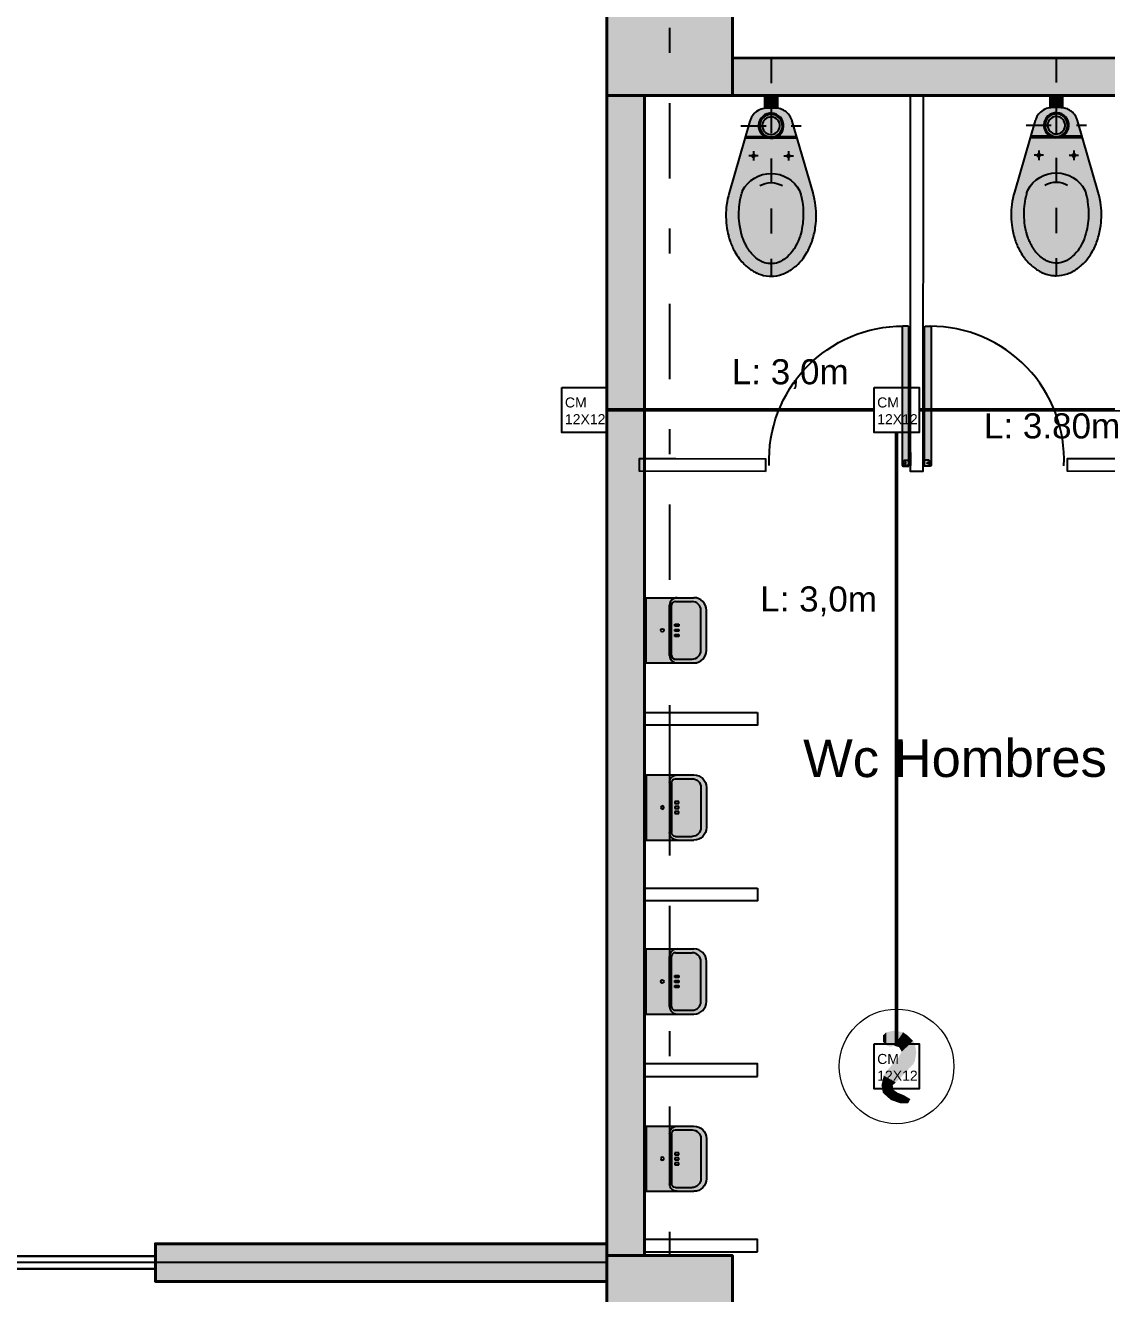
# Model space of a CAD drawing. Header units: millimetres. Extents: x 3781 to 4924, y 1639 to 1721.
# Drawn here: x 4776.64 to 4780.95, y 1652.5 to 1657.56 of the extents above; entities that cross this region are included whole.
import ezdxf
from ezdxf.enums import TextEntityAlignment as Align

# ---------------------------------------------------------------- set-up
doc = ezdxf.new("R2010")
doc.units = ezdxf.units.MM
doc.linetypes.add('CENTER', pattern=[0.7, 0.3, -0.2, 0, -0.2])
doc.linetypes.add('HIDDEN', pattern=[0.375, 0.25, -0.125])
for name, color, linetype in [('1amobla', 2, 'Continuous'), ('_ACHU5', 255, 'Continuous'), ('A-HATCH CONCRETO', 8, 'Continuous'), ('AMOBLAMIENTO', 1, 'Continuous'), ('AS_GL DETECCION_PISO 2', 7, 'Continuous'), ('AS_GL DETECCION_PISO 6', 7, 'Continuous'), ('EJE-ESTRUCTURA', 1, 'CENTER'), ('HACHTCOLUMNA', 250, 'Continuous'), ('JCA_HATCH 254', 252, 'Continuous'), ('PLO_CORONA', 1, 'Continuous')]:
    doc.layers.add(name, color=color, linetype=linetype)
for name, color, linetype, lineweight in [('Estructura', 6, 'Continuous', 40), ('Muro', 4, 'Continuous', 40), ('TEXTOS', 7, 'Continuous', 20), ('Vidrio', 2, 'Continuous', 30)]:
    doc.layers.add(name, color=color, linetype=linetype, lineweight=lineweight)
doc.styles.add('ROMAN', font='ROMANS', dxfattribs={"width": 1.199999999999999})
doc.styles.get("Standard").update_dxf_attribs({"font": 'arial.ttf'})

# ---------------------------------------------------------------- blocks, each defined once
blk = doc.blocks.new('P8P1P161')
at = {"layer": '_ACHU5'}
h = blk.add_hatch(color=256, dxfattribs=at)
h.dxf.hatch_style = 1
h.paths.add_polyline_path([(-0.1300000000001091, 0), (0.1300000000001091, 0), (0.1299999999996544, -0.0799998301849883), (-0.1300000000001091, -0.0799997520584839)])
h.paths.add_polyline_path([(-0.0063202243982232, -0.0641073563760983, 1), (0.0063202243973137, -0.0641073599961146, 1)], flags=16)
h.paths.add_polyline_path([(-0.1300000000001091, -0.0799997520584839), (0.1299999999996544, -0.0799998301849883), (0.1300000000001091, -0.1233384151137216, 0.4142135623737434), (0.0999999999999091, -0.0933384151135215), (-0.1000000000003638, -0.0933384151135215, 0.4142135623735267), (-0.1300000000005639, -0.1233384151134942)])
h.paths.add_polyline_path([(-0.1000000000003638, -0.0933384151135215), (0.0999999999999091, -0.0933384151135215, -0.4142135623726949), (0.1300000000001091, -0.1233384151137216), (0.1300000000001091, -0.1900000000002819, -0.4142135623711642), (0.0799999999999273, -0.2400000000000091), (-0.080000000000382, -0.2400000000000091, -0.414213562373028), (-0.1300000000005639, -0.1900000000000546), (-0.1300000000005639, -0.1233384151132668, -0.4142135623714972)])
h.paths.add_polyline_path([(-0.0999999999999091, -0.1013732679386976, 0.4142135623734954), (-0.1149013541503336, -0.1162746220888948), (-0.1149013541498789, -0.1829362069750004, 0.4142135623726117), (-0.080000000000382, -0.2178375611247247), (0.0799999999994725, -0.2178375611247247, 0.4142135623739951), (0.1149013541498789, -0.1829362069747731), (0.1149013541494241, -0.1162746220884401, 0.4142135623726949), (0.0999999999999091, -0.1013732679386976)], flags=16)
h.paths.add_polyline_path([(-0.0239760535368987, -0.1136467838055069), (-0.0239760535368987, -0.1304232662969298), (-0.0160239464639744, -0.1304232662969298), (-0.0160239464639744, -0.1136467838055069)], flags=0)
h.paths.add_polyline_path([(-0.0039760535369169, -0.1136467838055069), (-0.0039760535369169, -0.1304232662967024), (0.0039760535360074, -0.1304232662967024), (0.0039760535360074, -0.1136467838055069)], flags=0)
h.paths.add_polyline_path([(0.0160239464630649, -0.1136467838055069), (0.0160239464630649, -0.1304232662969298), (0.0239760535359892, -0.1304232662967024), (0.0239760535359892, -0.1136467838052795)], flags=0)
h.paths.add_polyline_path([(-0.1149013541503336, -0.1162746220888948, -0.4142135623734955), (-0.0999999999999091, -0.1013732679386976), (0.0999999999999091, -0.1013732679386976, -0.4142135623726942), (0.1149013541494241, -0.1162746220884401), (0.1149013541498789, -0.1829362069747731, -0.4142135623735788), (0.0799999999994725, -0.2178375611247247), (-0.0799999999999273, -0.2178375611247247, -0.4142135623726114), (-0.1149013541494241, -0.1829362069752278)], flags=0)
h = blk.add_hatch(color=256, dxfattribs=at)
h.dxf.hatch_style = 1
h.paths.add_polyline_path([(-0.114901354150188, -0.1162746220885417), (-0.1149013541497514, -0.1829362069751623, 0.4142135623717373), (-0.0799999999999273, -0.2178375611248247), (0.0799999999998994, -0.2178375611248247, 0.4142135623753271), (0.1149013541497515, -0.1829362069747624), (0.1149013541492785, -0.1162746220883669, 0.4142135623716568), (0.0999999999994543, -0.1013732679386159), (-0.1000000000003699, -0.1013732679386159, 0.4142135623749738)])
h.paths.add_polyline_path([(0.0239760535359892, -0.1304232662967024), (0.0160239464630649, -0.1304232662969298), (0.0160239464630649, -0.1136467838055068), (0.0239760535359892, -0.1136467838052795)], flags=16)
h.paths.add_polyline_path([(0.0039760535360074, -0.1304232662967024), (-0.0039760535369168, -0.1304232662967024), (-0.0039760535369169, -0.1136467838055069), (0.0039760535360074, -0.1136467838055069)], flags=16)
h.paths.add_polyline_path([(-0.0160239464639744, -0.1304232662969298), (-0.0239760535368987, -0.1304232662969298), (-0.0239760535368987, -0.1136467838055068), (-0.0160239464639745, -0.1136467838055069)], flags=16)
for p, q in [((-0.1300000000001091, 0), (0.1300000000001091, 0)), ((-0.1300000000001091, 0), (-0.1300000000001091, -0.1233384151134942)), ((0.1300000000001091, 0), (0.1299999999996544, -0.1233384151137216)), ((-0.0999999999999091, -0.0933384151135215), (0.0999999999999091, -0.0933384151135215)), ((-0.1300000000001091, -0.1233384151134942), (-0.1300000000001091, -0.1900000000000546)), ((-0.1149013541503336, -0.1162746220886675), (-0.1149013541498789, -0.1829362069750004)), ((-0.0999999999999091, -0.1013732679386976), (0.0999999999999091, -0.1013732679386976)), ((-0.0239760535368987, -0.1304232662969298), (-0.0239760535368987, -0.1136467838055069)), ((-0.0239760535368987, -0.1136467838055069), (-0.0160239464639744, -0.1136467838055069)), ((-0.0160239464639744, -0.1304232662969298), (-0.0239760535368987, -0.1304232662969298)), ((-0.0160239464639744, -0.1136467838055069), (-0.0160239464639744, -0.1304232662969298)), ((-0.0039760535369169, -0.1136467838055069), (0.0039760535360074, -0.1136467838055069)), ((-0.0039760535369169, -0.1304232662967024), (-0.0039760535369169, -0.1136467838055069)), ((0.0039760535360074, -0.1304232662967024), (-0.0039760535369169, -0.1304232662967024)), ((0.0039760535360074, -0.1136467838055069), (0.0039760535360074, -0.1304232662967024)), ((0.0160239464630649, -0.1304232662969298), (0.0160239464630649, -0.1136467838055069)), ((0.0160239464630649, -0.1136467838055069), (0.0239760535359892, -0.1136467838052795)), ((0.0239760535359892, -0.1304232662967024), (0.0160239464630649, -0.1304232662969298)), ((0.0239760535359892, -0.1136467838052795), (0.0239760535359892, -0.1304232662967024)), ((0.1149013541494241, -0.1162746220886675), (0.1149013541498789, -0.1829362069750004)), ((0.1299999999996544, -0.1233384151137216), (0.1299999999996544, -0.1900000000000546)), ((-0.080000000000382, -0.2178375611249521), (0.0799999999999273, -0.2178375611249521)), ((-0.080000000000382, -0.2400000000002365), (0.0799999999999273, -0.2400000000000091))]:
    blk.add_line(p, q)
blk.add_circle((-4.547e-13, -0.0641073581859928), 0.0063202243976441)
for centre, radius, start, end in [((-0.1000000000003638, -0.1233384151134942), 0.03, 90, 180), ((0.0999999999999091, -0.1233384151134942), 0.03, 0, 90), ((-0.1000000000003638, -0.1162746220884401), 0.0149013541498242, 90, 180), ((0.0999999999994543, -0.1162746220884401), 0.0149013541498242, 0, 90), ((-0.080000000000382, -0.1900000000000546), 0.05, 180, 270), ((-0.0799999999999273, -0.1829362069750004), 0.0349013541498242, 180, 270), ((0.0799999999999273, -0.1829362069750004), 0.0349013541498242, 270, 0), ((0.0799999999999273, -0.1900000000000546), 0.05, 270, 0)]:
    blk.add_arc(centre, radius, start, end)
at = {"style": 'ROMAN', "width": 1.199999999999999}
for tag, flags, p in [('CODIN', 3, (0.0177172070357301, -0.6472347823655582)), ('CODIN0', 1, (-0.0319827929642997, -0.9753553299003668))]:
    blk.add_attdef(tag, text='', height=0.21, dxfattribs=dict(at, flags=flags)).set_placement(p, align=Align.MIDDLE)
blk = doc.blocks.new('PUERTA BAÑOS')
at = {"layer": 'AMOBLAMIENTO'}
h = blk.add_hatch(color=255, dxfattribs=at)
edge = h.paths.add_edge_path()
edge.add_line((-0.0074999999487773, 0.0024999998868225), (-0.0075031825107885, -0.6277996641574646))
edge.add_arc((-0.01250318248631676, -0.6277996643612159), 0.004999999975528264, -89.99999766574399, 2.3348184754468093e-06, ccw=False)
edge.add_line((-0.0125031822826145, -0.6327996643367442), (-0.0325031823012978, -0.6327996648610679))
edge.add_arc((-0.03250318250481996, -0.627799664827046), 0.005000000034021905, 180.0000023323223, 270.0000023321921, ccw=False)
edge.add_line((-0.0375031825388419, -0.6277996650305795), (-0.0374999998602448, -0.002500000990949047))
edge.add_arc((-0.03249999982656623, -0.002500000845348063), 0.005000000033678566, 90.00000166789118, 180.0000016684638, ccw=False)
edge.add_line((-0.0324999999721172, 0.0024999991883305), (-0.0074999999487773, 0.0024999998868225))
for p, q in [((1.137e-13, 9.095e-13), (-0.0050000000047135, -5.77529e-11)), ((1.7461161e-09, -0.0599999999967622), (1.137e-13, 9.095e-13)), ((-0.029999999795109, -0.0050000008186544), (-0.0299999993294478, -0.0200000007744166)), ((-0.0050000000047135, -5.77529e-11), (-0.0250000000233399, -6.984919e-10)), ((-0.024999999324848, -0.0250000006626579), (-0.0049999993062784, -0.0250000000801265)), ((-0.0049999993062784, -0.0250000000801265), (-0.0050000000047135, -5.77529e-11)), ((-0.0050000000047135, -5.77529e-11), (-0.0049999982584836, -0.0600000001127228)), ((-0.0049999982584836, -0.0600000001127228), (1.7461161e-09, -0.0599999999967622))]:
    blk.add_line(p, q, dxfattribs=at)
blk.add_lwpolyline([(-0.0074999999487773, 0.0024999998868225), (-0.0075031825107885, -0.6277996641574646, -0.4142135623759698), (-0.0125031822826145, -0.6327996643367442), (-0.0325031823012978, -0.6327996648610679, -0.4142135623724264), (-0.0375031825388419, -0.6277996650305795), (-0.0374999998602448, -0.002500000990949, -0.4142135623760223), (-0.0324999999721172, 0.0024999991883305)], format="xyb", close=True, dxfattribs=at)
blk.add_circle((-0.0224999996133875, -0.0125000005932634), 0.0025000000013434, dxfattribs=at)
at = {"layer": 'AMOBLAMIENTO', "ltscale": 0.1}
blk.add_arc((-0.034025017172155, -0.0259464447144637), 0.6068551286275402, 177.548312870002, 270.1436830651604, dxfattribs=at)
at = {"layer": 'AMOBLAMIENTO'}
for centre, radius, start, end in [((-0.0249999997905093, -0.0050000006435766), 0.0050000000026502, 90.00000155563731, 180.0000015586185), ((-0.0249999993247343, -0.020000000658456), 0.0050000000028146, 180.00000155562, 270.0000015556374)]:
    blk.add_arc(centre, radius, start, end, dxfattribs=at)
blk = doc.blocks.new('INODORO')
at = {"layer": 'AMOBLAMIENTO'}
h = blk.add_hatch(color=255, dxfattribs=at)
edge = h.paths.add_edge_path()
edge.add_line((0.167138879916763, 0.3874542567732533), (0.0841340761049431, 0.1014604439486232))
edge.add_arc((0.0166338178486854, 0.1199999999093961), 0.0700000000000085, 269.9999996867988, 344.64191253289164, ccw=False)
edge.add_line((0.0166338174658449, 0.0499999999087777), (-0.0166338174676777, 0.0500000000906038))
edge.add_arc((-0.016633817085733, 0.1200000000917498), 0.0699999999999481, 195.3580868407373, 269.99999968683017, ccw=False)
edge.add_line((-0.08413407554513701, 0.1014604448682803), (-0.1671388762304913, 0.3874542586008414))
edge.add_arc((0.1445241762276623, 0.4779091156929099), 0.3245241738887575, 179.9999996868257, 196.1844647994607, ccw=False)
edge.add_arc((0.1445241762258433, 0.4779091156929099), 0.3245241738885062, 162.8823672647612, 179.9999996868052, ccw=False)
edge.add_arc((0.0735606987828419, 0.4997642400489898), 0.2502714864526803, 143.3683697551233, 162.8823672647904, ccw=False)
edge.add_arc((0.0285611388035818, 0.5332224222456718), 0.1941964442831833, 119.1220158624026, 143.3683697551146, ccw=False)
edge.add_arc((2.9203875e-09, 0.5844902877188362), 0.1355097122808655, 89.99999968678691, 119.12201586236091, ccw=False)
edge.add_arc((2.9203875e-09, 0.5844902877179265), 0.1355097122805724, 60.877983511279126, 89.9999996868533, ccw=False)
edge.add_arc((-0.0285611335220324, 0.5332224225594473), 0.1941964442830499, 36.63162961851879, 60.87798351123172, ccw=False)
edge.add_arc((-0.0735606938687283, 0.4997642408529829), 0.2502714864527536, 17.117632108836688, 36.631629618503325, ccw=False)
edge.add_arc((-0.1445241715509269, 0.4779091172708834), 0.3245241738884838, -3.131308972115221e-07, 17.117632108913824, ccw=False)
edge.add_arc((-0.1445241715500174, 0.4779091172695189), 0.3245241738885833, 343.81552050504206, 359.9999996868814, ccw=False)
blk.add_hatch(color=255, dxfattribs=at).paths.add_polyline_path([(0.0249999999987267, 0.0500000000006367), (-0.0250000000005457, 0.0500000000020009), (-0.0250000000014552, 0), (0.0249999999996362, 4.547e-13)])
at = {"layer": 'AMOBLAMIENTO', "extrusion": (-1.5566525472e-06, -4.4737095447e-06, 0.9999999999887814)}
for p, q in [((-0.0699999990584388, 0.2212779869937549, 13.50174197978049), (-0.069999998852893, 0.2587220138016164, 13.50174214729419)), ((0.0700000009418886, 0.2212779862279603, 13.50174219771184), (0.0700000011456155, 0.2587220130349124, 13.50174236522554)), ((-0.0512779855508256, 0.2400000002935485, 13.501742092681), (-0.0887220123605062, 0.2400000004986396, 13.50174203439367)), ((0.0512779876389118, 0.2399999997337545, 13.50174225232502), (0.0887220144476828, 0.2399999995291182, 13.50174231061236)), ((0.1029590844498784, 0.169999999450738, 13.50174201961486), (-0.1029590831250857, 0.1700000005789661, 13.50174169907182)), ((-0.0237486835449659, 0.1640000001457338, 13.50174179553264), (-0.1013111289695416, 0.1640000005691036, 13.50174167479486)), ((0.1013111302281118, 0.1639999994617938, 13.50174199020731), (0.0237486848026833, 0.1639999998856183, 13.50174186946954))]:
    blk.add_line(p, q, dxfattribs=at)
at = {"layer": 'AMOBLAMIENTO', "extrusion": (-1.5566525472e-06, -4.4737095447e-06, 0.9999999999887814), "flags": 128}
for points, elevation in [([(0.1671388799180908, 0.3874542567674592), (0.0841340761063266, 0.1014604439433082, -0.0167011858539135), (0.0827460431519839, 0.0969962248799978, -0.0228064528630514), (0.0803759648998266, 0.0910701072474405, -0.0218209622997338), (0.0776118789034668, 0.0856244843505995, -0.0347514792471935), (0.0722630478320732, 0.0775101332194199, -0.0365712911506086), (0.065478668989913, 0.0698583952563556, -0.0439883392274098), (0.055953944524454, 0.0620868957062605, -0.0521847935260016), (0.0431115439781712, 0.0552008485319434, -0.0824963867723115), (0.0207382643283103, 0.0501204355199821, -0.0146682033006329), (0.016633817465493, 0.049999999907792), (-0.0166338174681699, 0.0500000000892362, -0.083908947042246), (-0.0396378349518565, 0.0538878592796746, -0.0986986279768356), (-0.0632296782828643, 0.0677618366508902, -0.0824963867874234), (-0.0776167863289649, 0.0856331925254456, -0.0521847935286534), (-0.0834107733392284, 0.0990038548847728, -0.0091466910465832), (-0.0841340755424673, 0.1014604448637169), (-0.1671388762315909, 0.3874542585969077, -0.0384382318810308), (-0.1773120912419022, 0.436227508481503, -0.0322098651645196), (-0.179999997662262, 0.4779091174592618, -0.0043562944650778), (-0.1799507307570857, 0.4835636869435682, -0.0347539822823099), (-0.1760397497963983, 0.5284532426546146, -0.0218184611944585), (-0.1704152023055578, 0.5561978587393114, -0.0137793666262375), (-0.1656243812009251, 0.573427761838207, -0.0090242503766358), (-0.1628101955625901, 0.5820115332269507, -0.0228039516042641), (-0.1543373170048916, 0.6031968815550527, -0.0218209623747577), (-0.1444549128022155, 0.6226666811719203, -0.0315147983743547), (-0.1272792173413599, 0.6490932225697252, -0.0032331399943346), (-0.1257677262995335, 0.6510988845571141, -0.0365712911242686), (-0.1069463219407443, 0.6723266531382831, -0.0439883392046276), (-0.0805225559546658, 0.693886688675776, -0.0220501206487333), (-0.0659486565789375, 0.7028695782688371, -0.0301025395815668), (-0.05125606195865599, 0.7099322979612929, -0.0824963867841922), (-0.0079446084483641, 0.7197669127161005, -0.0146663661885284), (3.6587572e-09, 0.719999999991422, -0.0839082790123927), (0.0445320610557226, 0.7124737941473592, -0.0433837691539921), (0.0659486637128932, 0.7028695775453342, -0.0550790149373282), (0.1007063471003309, 0.6781437026464371, -0.0508149280683712), (0.1272792238852709, 0.6490932211777436, -0.0315497034242814), (0.1444720595537028, 0.6226362692529773, -0.0521855455748661), (0.1651875980231962, 0.5748313444857477, -0.0014683863351956), (0.1656243869217695, 0.5734277600260388, -0.0425164554927479), (0.1773120686760742, 0.5195909348136257, -0.0322100287174995), (0.1800000023387562, 0.4779091154888416, -0.0043571310662072), (0.1799507165077342, 0.4722534601760911, -0.0347522301866887), (0.1760399391368104, 0.4273661615002933, -0.0218196117753596), (0.1704151328853481, 0.3996200761491883, -0.0097069137479181), (0.167138857705388, 0.3874541802362085)], 13.50184572046907), ([(2.10209143665e-05, 0.6700604028757108, 0.0146663662201114), (-0.0049980160714407, 0.6699131491592321, 0.0824963867754862), (-0.0323601810299641, 0.6637000962787579, 0.0447953269140428), (-0.0459570889083387, 0.6566657190582808, 0.0073747332536994), (-0.0496328151280998, 0.6542484947989952, 0.0439883391764525), (-0.0699262428530629, 0.6376904075384654, 0.0365712911168267), (-0.0843810639122695, 0.6213875009867291, 0.0188768098917693), (-0.0908717233557279, 0.6121897254497327, 0.015864262478818), (-0.0979042313401942, 0.6005909817039088, 0.0218209623995093), (-0.1063467931616888, 0.5839578847887129, 0.0228039516112901), (-0.11358519381172, 0.5658591904561657, 0.0179099563173766), (-0.1180962050232618, 0.5512265233249379, 0.0048944974453076), (-0.1195818378695009, 0.5454905562712559, 0.0218184611920648), (-0.124827357386251, 0.5196155991474912, 0.0347539822809637), (-0.1284747844892388, 0.477751068541692, 0.0043562944693063), (-0.1285207313875723, 0.4724775501558188, 0.0322098651650438), (-0.126013958070092, 0.4336047886186073, 0.0336196500379373), (-0.1180962058839448, 0.3937285768771058, 0.0103533777945605), (-0.1156160600690441, 0.3852294822167833, 0.0084883444845169), (-0.1133215334037229, 0.3783427035490652)], 13.50174109866126), ([(0.1133635720422624, 0.3783427023080597, 0.0009349440113181), (0.1136277496650072, 0.3790973919334771, 0.0179081190670982), (0.1181382446900456, 0.3937285755838043, 0.0048942608912736), (0.1196238084346395, 0.3994642646617991, 0.0218196117238312), (0.1248695692754063, 0.4253405920407407, 0.0347522301599872), (0.1285168065081305, 0.4672030177138213, 0.0043571310470062), (0.1285627710560046, 0.4724775487488305, 0.032210028726899), (0.1260559723300845, 0.5113505064617754, 0.0336194864654326), (0.1181382455515812, 0.5512265220270888, 0.0103527910675619), (0.1156582502073494, 0.5597251381185752, 0.0521855455776311), (0.0979609155770011, 0.6005650010045886, 0.0158991415559226), (0.0909137645516698, 0.6121897244565649, 0.0665105114334335), (0.0651759842235907, 0.6421578962907079, 0.0403733848146336), (0.0459991305885239, 0.6566657185562396, 0.0580937513201958), (0.0281543067209428, 0.6653056955411218, 0.0839082790044594), (2.10209143665e-05, 0.6700604028757108)], 13.50174109866127)]:
    blk.add_lwpolyline(points, format="xyb", dxfattribs=dict(at, elevation=elevation))
at = {"layer": 'AMOBLAMIENTO', "linetype": 'HIDDEN', "ltscale": 0.25, "extrusion": (-1.5566525472e-06, -4.4737095447e-06, 0.9999999999887814), "elevation": 13.50174109866126}
for points in [[(2.10175234599e-05, -0.1499395971131048), (2.10215969494e-05, 0.7200604028791215)], [(-0.1199789826137919, 0.1200604028850315), (0.1200210176653818, 0.1200604028813935)]]:
    blk.add_lwpolyline(points, dxfattribs=at)
at = {"layer": 'AMOBLAMIENTO', "extrusion": (-1.5566525472e-06, -4.4737095447e-06, 0.9999999999887814), "elevation": 13.50174109866127}
blk.add_lwpolyline([(0.0250210175254287, 0.0500604028859863), (-0.0249789824728811, 0.0500604028855315), (-0.0249789824750483, 6.04028866683e-05), (0.025021017524171, 6.04028866683e-05)], close=True, dxfattribs=at)
at = {"layer": 'AMOBLAMIENTO', "extrusion": (-1.556652547174008e-06, -4.473709544709044e-06, 0.9999999999887812)}
blk.add_ellipse((2.1245228e-09, 0.438210434820121, 13.50174305923893), major_axis=(0.1210894758802731, -0.0421337682255033), ratio=0.9999999999887806, start_param=3.962815268545562, end_param=6.131667520141916, dxfattribs=at)
at = {"layer": 'AMOBLAMIENTO', "extrusion": (-1.556652547168421e-06, -4.473709544710988e-06, 0.9999999999887813)}
blk.add_ellipse((2.1245228e-09, 0.438210434820121, 13.50174305923893), major_axis=(0.08626053019274069, -0.0300148395202315), ratio=0.9999999999887816, start_param=4.528682651413999, end_param=5.565800137270519, dxfattribs=at)
at = {"layer": 'AMOBLAMIENTO', "extrusion": (-1.556652547069511e-06, -4.473709544810609e-06, 0.9999999999887813)}
for centre in [(-0.0699999989565754, 0.2400000003976856, 13.50174206353734), (0.07000000104375201, 0.2399999996282531, 13.50174228146869)]:
    blk.add_ellipse(centre, major_axis=(0.0056667529156613, -0.0019717787378508), ratio=0.9999999999887814, dxfattribs=at)
at = {"layer": 'AMOBLAMIENTO', "extrusion": (-1.556652547155208e-06, -4.473709544715585e-06, 0.9999999999887815)}
blk.add_ellipse((3.881837e-10, 0.120000000015807, 13.50174163565786), major_axis=(0.0472229409644698, -0.0164314894835613), ratio=0.9999999999887814, dxfattribs=at)
at = {"layer": 'AMOBLAMIENTO', "extrusion": (-1.556652547174209e-06, -4.473709544708974e-06, 0.9999999999887813)}
blk.add_ellipse((3.881837e-10, 0.120000000015807, 13.50174163565786), major_axis=(0.0425006468680414, -0.014788340535414), ratio=0.9999999999887812, dxfattribs=at)
at = {"layer": 'AMOBLAMIENTO', "extrusion": (-1.556652547156365e-06, -4.473709544715183e-06, 0.9999999999887816)}
blk.add_ellipse((3.881837e-10, 0.120000000015807, 13.50174163565786), major_axis=(0.0330560586750786, -0.011502042638485), ratio=0.9999999999887814, dxfattribs=at)
blk = doc.blocks.new('Estructura cubierta')
at = {"layer": 'HACHTCOLUMNA'}
h = blk.add_hatch(color=256, dxfattribs=at)
h.paths.add_polyline_path([(1971.250369642019, -5904.924076078108), (1971.250369641373, -5903.424076081369), (1970.750369640326, -5903.424076081584), (1970.750369640971, -5904.924076078324)])
h.paths.add_polyline_path([(1977.352793372846, -5903.42383677709), (1978.852793369586, -5903.423836777736), (1978.852793369371, -5903.923836778784), (1977.352793372631, -5903.923836778138)])
h.paths.add_polyline_path([(1962.750369687844, -5904.924076074174), (1962.750369687198, -5903.424076077436), (1962.25036968615, -5903.42407607765), (1962.250369686796, -5904.924076074391)])
h.paths.add_polyline_path([(1978.248002289701, -5911.948834048708), (1978.247996607098, -5909.548834110516), (1978.747996608146, -5909.548834110731), (1978.748002290748, -5911.948834048923)])
h.paths.add_polyline_path([(1970.75036967931, -5909.548834110963), (1970.75036968014, -5911.948834048923), (1971.250369680024, -5911.94883405057), (1971.250369679076, -5909.548834110283)])
h.paths.add_polyline_path([(1962.250369689387, -5909.548834110965), (1962.250369690218, -5911.948834048923), (1962.750369690101, -5911.948834050571), (1962.750369689154, -5909.548834110284)])
h.paths.add_polyline_path([(1978.748002271606, -5859.123954560373), (1978.248002272304, -5859.123954558991), (1978.248002272253, -5857.623954558409), (1978.748002270857, -5857.623954559325)])
h.paths.add_polyline_path([(1971.250369663152, -5859.123954557263), (1970.75036966385, -5859.123954555884), (1970.7503696638, -5857.623954555302), (1971.250369662403, -5857.623954556215)])
at = {"layer": 'EJE-ESTRUCTURA'}
blk.add_line((1962.500369664145, -5855.354215786886), (1962.500369691713, -5914.91414900909), dxfattribs=at)
at = {"layer": 'Estructura'}
for points in [[(1962.750369687844, -5904.924076074174), (1962.750369687198, -5903.424076077436), (1962.25036968615, -5903.42407607765), (1962.250369686796, -5904.924076074391)], [(1962.250369689387, -5909.548834110965), (1962.250369690218, -5911.948834048923), (1962.750369690101, -5911.948834050571), (1962.750369689154, -5909.548834110284)]]:
    blk.add_lwpolyline(points, close=True, dxfattribs=at)
blk = doc.blocks.new('Caja metalica de 12')
at = {"layer": '1amobla', "linetype": 'Continuous', "ltscale": 0.3}
blk.add_lwpolyline([(-1069.691067340418, -2855.356517794578), (-1069.511067340418, -2855.356517794578), (-1069.511067340418, -2855.536517794578), (-1069.691067340418, -2855.536517794578), (-1069.691067340418, -2855.356517794578)], dxfattribs=at)
at = {"layer": '1amobla', "color": 7, "linetype": 'Continuous', "ltscale": 0.3, "insert": (-1069.678574188772, -2855.396843407825), "char_height": 0.04, "width": 0.07915712532667385, "attachment_point": 1}
blk.add_mtext('CM 12X12', dxfattribs=at)
blk = doc.blocks.new('AS_Initiator2')
at = {"color": 0, "linetype": 'Continuous', "lineweight": 15}
blk.add_circle((0, 0), 0.1524, dxfattribs=at)
for points in [[(-0.02700351161956787, 0.05580734939575196), (-0.03660474243164063, 0.0654085075378418), (-0.02700351161956787, 0.09061191101074219), (-0.03660474243164063, 0.08221067962646485)], [(-0.02700351161956787, 0.09061191101074219), (-0.005400687789916992, 0.09541249008178711), (-0.02700351161956787, 0.05580734939575196), (0.01740228080749512, 0.09061191101074219)], [(-0.02700351161956787, 0.05580734939575196), (0.01740228080749512, 0.09061191101074219), (-0.01620213603973389, 0.05220669708251954), (-0.006802491760253907, 0.05499112014770508)], [(-0.006802491760253907, 0.05499112014770508), (0.01740228080749512, 0.09061191101074219), (0.006600832557678223, 0.05100677032470703), (0.03060394592285156, 0.08101046218872071)], [(0.04380568370819092, 0.06780894241333008), (0.04860633544921875, 0.06060792846679688), (0.01380177383422852, 0.03900517730712891), (0.004200543022155762, 0.02220300521850586)], [(0.006600832557678223, 0.05100677032470703), (0.03060394592285156, 0.08101046218872071), (0.01380177383422852, 0.03900517730712891), (0.04380568370819092, 0.06780894241333008)], [(0.04860633544921875, 0.06060792846679688), (0.05220676975250244, 0.03660474243164063), (0.004200543022155762, 0.02220300521850586), (0.04860633544921875, 0.01500199127197266)], [(0.04380568370819092, 0.005400833129882813), (-0.001800253486633301, -0.04260553894042969), (-0.02700351161956787, -0.01260155639648438), (-0.03420445289611817, -0.0246031494140625)], [(0.04860633544921875, 0.01500199127197266), (0.04380568370819092, 0.005400833129882813), (0.004200543022155762, 0.02220300521850586), (-0.02700351161956787, -0.01260155639648438)], [(-0.001800253486633301, -0.04260553894042969), (-0.01020133953094482, -0.0498065528869629), (-0.03420445289611817, -0.0246031494140625), (-0.04020524940490723, -0.0498065528869629)], [(-0.01020133953094482, -0.0498065528869629), (-0.009001194763183595, -0.06180814590454102), (-0.04020524940490723, -0.0498065528869629), (-0.03660474243164063, -0.07020908660888672)], [(-0.009001194763183595, -0.06180814590454102), (0.003000398254394532, -0.07020908660888672), (-0.03660474243164063, -0.07020908660888672), (-0.01500191860198975, -0.08941169357299805)], [(0.003000398254394532, -0.07020908660888672), (0.01860242557525635, -0.07620988311767579), (-0.01500191860198975, -0.08941169357299805), (0.009001194763183595, -0.09781263427734375)], [(0.009001194763183595, -0.09781263427734375), (0.01860242557525635, -0.07620988311767579), (0.03060394592285156, -0.09781263427734375), (0.03660474243164063, -0.08701125869750977)]]:
    blk.add_solid(points, dxfattribs=at)

msp = doc.modelspace()

# ---------------------------------------------------------------- hatches: boundary and pattern name
at = {"layer": 'A-HATCH CONCRETO', "ltscale": 0.01}
h = msp.add_hatch(color=256, dxfattribs=at)
h.dxf.hatch_style = 1
h.paths.add_polyline_path([(4782.518392823508, 1657.277328091482), (4782.518392823508, 1657.427353330664), (4779.458666125778, 1657.427671396431), (4779.458666125778, 1657.277646157248)])
h.paths.add_polyline_path([(4782.518337243564, 1654.102259744514), (4782.368312004381, 1654.102259744514), (4782.368323094649, 1657.277335893844), (4782.518348333832, 1657.277335893844)])
h.paths.add_polyline_path([(4781.263647037485, 1654.102224464625), (4781.263647028057, 1654.1023056342), (4781.263647028057, 1654.252354736382), (4781.263647037485, 1654.252273566806)])
h.paths.add_polyline_path([(4781.113589219795, 1654.252275889097), (4781.113794021294, 1652.562580329395), (4781.263843123475, 1652.562580329395), (4781.263638321977, 1654.252275889097)])
h.paths.add_polyline_path([(4781.26383519365, 1652.562682051253), (4781.468313342706, 1652.562881364625), (4781.468313342706, 1652.712930466807), (4781.26383519365, 1652.712731153434)])
h.paths.add_polyline_path([(4782.518339384103, 1652.712930473765), (4782.36831414492, 1652.712930473765), (4782.368307197815, 1652.063224475153), (4782.518332436997, 1652.063224475153)])
h.paths.add_polyline_path([(4782.368158848774, 1652.562670014492), (4782.368005161563, 1652.56288006771), (4782.36831414492, 1652.712930466799), (4782.368467832132, 1652.712720413581)])
h.paths.add_polyline_path([(4782.368350321614, 1650.86318264672), (4782.368347409183, 1650.368319704989), (4782.518396511365, 1650.368319704989), (4782.518399423796, 1650.86318264672)])
h.paths.add_polyline_path([(4778.95866631334, 1650.21827059352), (4782.518396511367, 1650.218270889241), (4782.518396511367, 1650.368319991423), (4779.458666169201, 1650.368319695036), (4779.458666169246, 1650.252888523729), (4778.958666313454, 1650.252888525377)])
at = {"layer": 'JCA_HATCH 254', "linetype": 'Continuous', "ltscale": 0.3, "true_color": 0x636466, "transparency": 33554687}
h = msp.add_hatch(color=251, dxfattribs=at)
h.dxf.hatch_style = 1
h.paths.add_polyline_path([(4779.108714425347, 1652.652961823594), (4779.108665983944, 1657.277646155148), (4778.958665986482, 1657.277646158806), (4778.958706824701, 1653.01834268736), (4778.958666114488, 1652.652966977449)])
h = msp.add_hatch(color=251, dxfattribs=at)
h.dxf.hatch_style = 1
h.paths.add_polyline_path([(4778.958666127362, 1652.625157571639), (4778.958666127362, 1652.700157571639), (4777.158666127362, 1652.700157571639), (4777.158666127362, 1652.550157571639), (4778.958666127388, 1652.550157572262)])

# ---------------------------------------------------------------- linework, layer by layer
at = {"layer": '1amobla', "color": 7, "linetype": 'Continuous', "ltscale": 0.3, "true_color": 0xffffff}
msp.add_lwpolyline([(4770.424478522633, 1662.556084744401), (4778.958666127388, 1662.556084744401), (4778.958666127388, 1652.625157571639), (4770.424478522633, 1652.625157571639)], close=True, dxfattribs=at)
for points in [[(4779.458666125164, 1658.777646153899), (4779.458666125778, 1657.427671396431), (4782.518392823508, 1657.427671396431), (4782.518392823508, 1654.102259744514), (4782.368312004381, 1654.102259744514)], [(4780.02352151625, 1653.497416494651), (4780.20352151625, 1653.497416494651), (4780.20352151625, 1653.317416494651), (4780.02352151625, 1653.317416494651), (4780.02352151625, 1653.497416494651)], [(4780.02352151625, 1653.497416494651), (4780.20352151625, 1653.497416494651), (4780.20352151625, 1653.317416494651), (4780.02352151625, 1653.317416494651), (4780.02352151625, 1653.497416494651)], [(4780.02352151625, 1653.49741649469), (4780.20352151625, 1653.49741649469), (4780.20352151625, 1653.31741649469), (4780.02352151625, 1653.31741649469), (4780.02352151625, 1653.49741649469)]]:
    msp.add_lwpolyline(points, dxfattribs=at)
at = {"layer": 'AMOBLAMIENTO'}
for points in [[(4780.219618175408, 1657.277356421955), (4780.218629269191, 1655.779443466211), (4780.168560488771, 1655.779437856745), (4780.16856048856, 1655.829437863544), (4780.168542689345, 1655.829443466745), (4780.169554906195, 1657.277356421977)], [(4779.590435072079, 1655.779374206693), (4779.088684209768, 1655.780365473432), (4779.088678600302, 1655.830434253851), (4779.233592074252, 1655.830435771752), (4779.233592074252, 1655.830435771752), (4779.590435072101, 1655.829437475906)], [(4781.260842840477, 1655.779406225538), (4780.795378372022, 1655.78036542088), (4780.795372762556, 1655.8304342013), (4780.998544368354, 1655.830435771752), (4780.998544368354, 1655.830435771752), (4781.260842840499, 1655.829469494751)], [(4779.558566069312, 1654.817534594049), (4779.558566069312, 1654.76753454485), (4779.108570710118, 1654.767534544849), (4779.108570710118, 1654.817534594047)], [(4779.558566069312, 1654.117534594049), (4779.558566069312, 1654.067534544851), (4779.108570710118, 1654.067534544849), (4779.108570710118, 1654.117534594048)], [(4779.558566069312, 1653.36753454485), (4779.558566069312, 1653.417534594049), (4779.108570710118, 1653.41753459405), (4779.108570710118, 1653.367534544852)], [(4779.558566069312, 1652.66753454485), (4779.558566069312, 1652.717534594049), (4779.108570710118, 1652.71753459405), (4779.108570710118, 1652.667534544851)]]:
    msp.add_lwpolyline(points, close=True, dxfattribs=at)
at = {"layer": 'AS_GL DETECCION_PISO 2', "color": 5, "linetype": 'Continuous', "lineweight": 50}
for p, q in [((4778.958666127388, 1656.024480940608), (4780.02352151625, 1656.024480940608, -1207.545492033964)), ((4780.20352151625, 1656.024493009734, -1207.545492033964), (4785.172559405637, 1656.024493009734, -1207.545492033964)), ((4780.11352151625, 1653.497416494651), (4780.11352151625, 1655.934493009734, -1207.545492033964))]:
    msp.add_line(p, q, dxfattribs=at)
at = {"layer": 'Muro'}
for points in [[(4782.518392823508, 1657.277328091482), (4782.518392823508, 1657.427353330664), (4779.458666125778, 1657.427671396431), (4779.458666125778, 1657.277646157248)], [(4779.108714425347, 1652.652961823594), (4779.108665983944, 1657.277646155148), (4778.958665986482, 1657.277646158806), (4778.958706824701, 1653.01834268736), (4778.958706824701, 1653.01834268736), (4778.958706824701, 1653.01834268736), (4778.958666114488, 1652.652966977449), (4778.958666114488, 1652.652966977449)]]:
    msp.add_lwpolyline(points, close=True, dxfattribs=at)
msp.add_lwpolyline([(4778.958666127362, 1652.625157571639), (4778.958666127362, 1652.700157571639), (4777.158666127362, 1652.700157571639), (4777.158666127362, 1652.550157571639), (4778.958666127388, 1652.550157572262), (4778.958666127388, 1652.625157571639)], dxfattribs=at)
at = {"layer": 'Vidrio'}
msp.add_lwpolyline([(4777.158666127354, 1652.650505774648), (4777.158666127371, 1652.59980936863), (4770.423980367706, 1652.599809365675), (4770.423980367706, 1652.650505771693)], close=True, dxfattribs=at)

# ---------------------------------------------------------------- block references
at = {"layer": '1amobla', "color": 7, "linetype": 'Continuous', "true_color": 0xffffff}
for p in [(5848.469733467806, 4511.470998735186), (5849.714588856668, 4511.471010804312, -1207.545492033964), (5849.714588856668, 4508.853934289267)]:
    msp.add_blockref('Caja metalica de 12', p, dxfattribs=at)
at = {"layer": 'AMOBLAMIENTO', "extrusion": (0, 0, -1), "zscale": -1, "rotation": 180.0000163624754}
for p in [(-4779.613111856437, 1657.277418822246, 13.5017404277563), (-4780.75017610127, 1657.279450649642, 13.50174102588632)]:
    msp.add_blockref('INODORO', p, dxfattribs=at)
at = {"layer": 'AMOBLAMIENTO', "linetype": 'HIDDEN', "ltscale": 0.0003, "yscale": 0.8784798838123716, "zscale": 0.8784798838123716}
for p, xscale, rotation in [((4780.168560478704, 1655.802587026423), -0.8784798838123716, 179.9996933002925), ((4780.218204419625, 1655.802072984789), 0.8784798838123716, 180.0003066997074)]:
    msp.add_blockref('PUERTA BAÑOS', p, dxfattribs=dict(at, xscale=xscale, rotation=rotation))
at = {"layer": 'AS_GL DETECCION_PISO 6', "color": 131, "linetype": 'Continuous', "xscale": 1.5, "yscale": 1.5, "zscale": 1.5}
msp.add_blockref('AS_Initiator2', (4780.11352151625, 1653.407416494651), dxfattribs=at)
at = {"layer": 'Muro'}
msp.add_blockref('Estructura cubierta', (2816.708296437966, 7562.201722231335), dxfattribs=at)
at = {"layer": 'PLO_CORONA', "extrusion": (0, 0, -1), "xscale": -1, "zscale": -1}
for p, rotation in [((-4779.115322058058, 1655.145764913972), 269.9999834825436), ((-4779.115322058058, 1655.145764913972), 269.9999834825435), ((-4779.115322058058, 1653.745764913972), 269.9999834825435)]:
    msp.add_blockref('P8P1P161', p, dxfattribs=dict(at, rotation=rotation))
at = {"layer": 'PLO_CORONA', "extrusion": (0, 0, -1), "zscale": -1}
for p, rotation in [((-4779.115322058058, 1654.439304224927), 270.0000165174564), ((-4779.115322058058, 1654.439304224927), 270.0000165174565), ((-4779.115322058058, 1653.039304224927), 270.0000165174564)]:
    msp.add_blockref('P8P1P161', p, dxfattribs=dict(at, rotation=rotation))

# ---------------------------------------------------------------- texts
at = {"layer": 'TEXTOS'}
for s, height, rotation, p in [('L: 3,0m', 0.1, 359.9331414428377, (4779.456518920693, 1656.126847378713)), ('L: 3.80m', 0.1, 359.9331414428377, (4780.461465161338, 1655.911157071087, 3622.636476101892)), ('L: 3,0m', 0.1, 359.9331414428377, (4779.569537411827, 1655.22107927825)), ('Wc Hombres', 0.15, 0.06685865453028599, (4779.741048046739, 1654.560394468653))]:
    msp.add_text(s, height=height, rotation=rotation, dxfattribs=at).set_placement(p)

doc.saveas('drawing.dxf')
